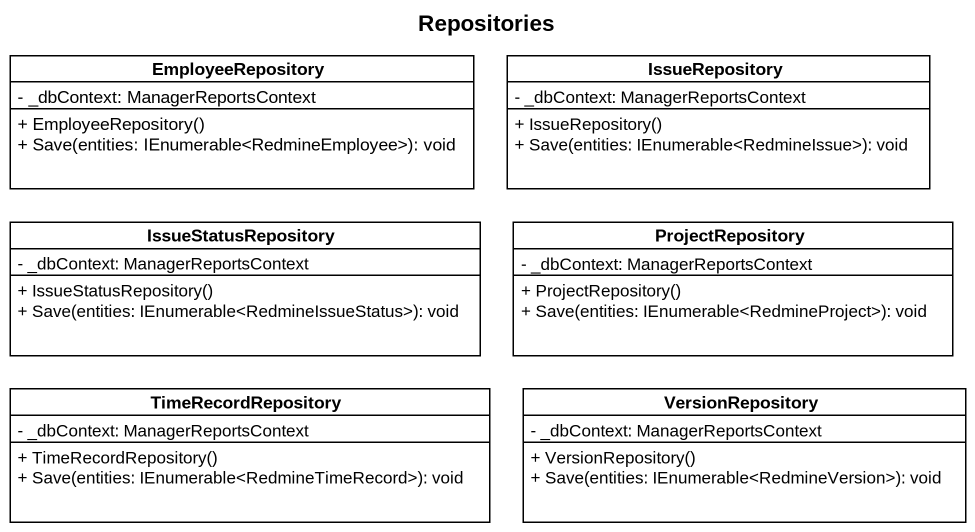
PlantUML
@startuml
title Repositories
hide circle
hide empty members
skinparam classAttributeIconSize 0
class EmployeeRepository {
  - _dbContext: ManagerReportsContext
  + EmployeeRepository()
  + Save(entities: IEnumerable<RedmineEmployee>): void
}
class IssueRepository {
  - _dbContext: ManagerReportsContext
  + IssueRepository()
  + Save(entities: IEnumerable<RedmineIssue>): void
}
class IssueStatusRepository {
  - _dbContext: ManagerReportsContext
  + IssueStatusRepository()
  + Save(entities: IEnumerable<RedmineIssueStatus>): void
}
class ProjectRepository {
  - _dbContext: ManagerReportsContext
  + ProjectRepository()
  + Save(entities: IEnumerable<RedmineProject>): void
}
class TimeRecordRepository {
  - _dbContext: ManagerReportsContext
  + TimeRecordRepository()
  + Save(entities: IEnumerable<RedmineTimeRecord>): void
}
class VersionRepository {
  - _dbContext: ManagerReportsContext
  + VersionRepository()
  + Save(entities: IEnumerable<RedmineVersion>): void
}
@enduml
